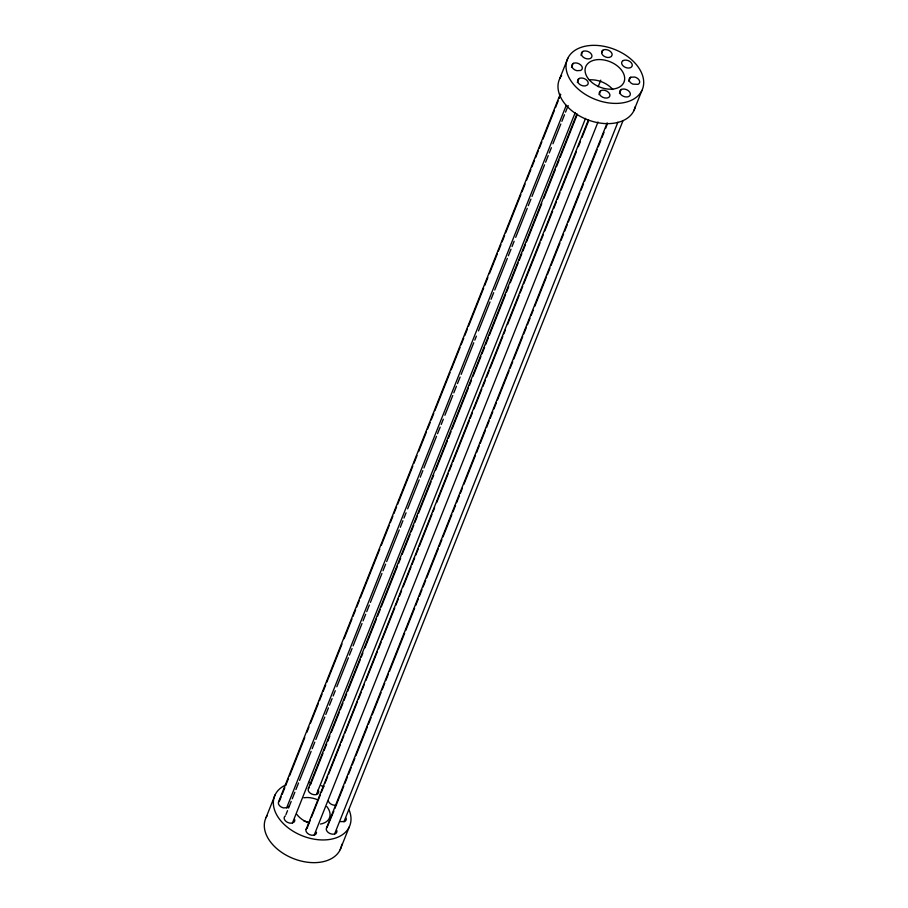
<?xml version="1.0" encoding="UTF-8"?>
<svg xmlns="http://www.w3.org/2000/svg" width="908" height="908" viewBox="0 0 908 908"><rect width="100%" height="100%" fill="white"/><g stroke="black" fill="none" stroke-linecap="round" stroke-linejoin="round"><path stroke-width="1.36" d="M576.932 113.761L308.334 788.575L308.221 790.528A5.527 3.666 21.7 0 0 315.87 794.67L317.891 793.751L318.719 792.037A5.527 3.666 21.7 0 0 318.118 789.994M588.327 120.049L305.86 830.06A5.527 3.666 21.7 0 0 313.635 835.224L314.77 834.895A5.527 3.666 21.7 0 0 316.483 832.602L316.438 832.261M559.759 78.531L567.818 58.305M266.078 817.552L275.113 794.84M278.552 801.923L560.259 94.171M279.573 800.856L281.151 796.906M282.206 794.262L284.828 787.679M285.872 785.045L288.494 778.451M289.55 775.818L304.759 737.591M306.859 732.325L308.958 727.047M310.525 723.097L318.402 703.325M319.446 700.692L322.068 694.098M323.123 691.465L325.745 684.87M326.789 682.237L342.01 644.01M344.098 638.744L351.975 618.972M353.019 616.339L355.641 609.745M356.696 607.111L359.318 600.517M360.363 597.884L379.771 549.124M381.349 545.163L389.214 525.391M390.27 522.758L392.892 516.175M393.936 513.531L396.558 506.948M397.613 504.315L412.822 466.088M413.878 463.455L417.022 455.544M418.599 451.594L426.465 431.822M427.509 429.189L430.142 422.595M431.186 419.961L433.808 413.367M434.853 410.734L450.073 372.507M451.117 369.874L460.038 347.469M461.082 344.836L463.716 338.241M464.76 335.608L467.382 329.014M468.437 326.381L483.646 288.154M484.69 285.521L487.846 277.61M489.412 273.66L497.289 253.888M498.333 251.255L500.955 244.661M502.011 242.027L504.632 235.433M505.677 232.8L520.897 194.584M521.941 191.94L525.085 184.04M526.663 180.079L530.862 169.535M531.906 166.902L534.528 160.307M535.584 157.674L538.206 151.091M539.25 148.447L541.872 141.864M542.927 139.23L554.47 110.231M555.514 107.598L558.136 101.004M559.192 98.37L560.758 94.409M571.495 67.43L573.005 63.639M581.097 55.467L582.607 51.665M286.644 807.848L566.251 105.362M285.941 814.612L287.518 810.662M288.562 808.029L291.184 801.435M292.24 798.802L294.862 792.207M295.906 789.574L298.528 782.98M299.583 780.347L311.115 751.347M312.17 748.714L314.792 742.131M315.836 739.487L324.758 717.082M325.813 714.448L328.435 707.854M329.479 705.221L332.101 698.638M333.157 695.993L335.256 690.727M336.823 686.766L348.366 657.778M349.421 655.133L352.043 648.55M353.087 645.917L362.008 623.512M363.052 620.868L365.674 614.285M366.73 611.64L369.352 605.057M370.396 602.424L381.939 573.425M382.994 570.791L385.616 564.197M386.66 561.564L399.248 529.932M400.303 527.298L402.925 520.704M403.969 518.071L406.069 512.793M407.647 508.843L419.19 479.844M420.234 477.211L422.856 470.616M423.911 467.983L436.498 436.351M437.543 433.718L440.176 427.123M441.22 424.49L443.32 419.224M444.886 415.262L452.763 395.491M453.807 392.858L456.429 386.263M457.484 383.63L460.106 377.047M461.151 374.402L473.749 342.77M474.793 340.137L476.371 336.187M478.471 330.909L490.002 301.921M491.058 299.277L493.68 292.694M494.724 290.061L507.322 258.428M508.366 255.784L510.988 249.201M512.044 246.556L514.132 241.29M515.71 237.34L527.253 208.341M528.297 205.707L530.93 199.113M531.975 196.48L544.562 164.847M545.617 162.214L548.239 155.62M549.283 152.987L551.383 147.709M552.961 143.759L560.826 123.987M561.87 121.354L564.504 114.76M565.548 112.127L568.17 105.532M577.34 82.514L578.85 78.724M292.478 822.932L575.241 112.535M310.411 784.875L323.01 753.243M324.054 750.598L326.676 744.015M327.731 741.371L329.82 736.104M331.397 732.154L339.263 712.383M340.318 709.75L342.94 703.155M343.984 700.522L346.618 693.928M347.662 691.294L360.249 659.662M361.305 657.029L362.871 653.068M364.971 647.801L376.514 618.802M377.558 616.169L380.191 609.574M381.235 606.941L397.5 566.081M398.544 563.448L400.644 558.17M402.221 554.221L410.087 534.449M411.142 531.816L413.764 525.221M414.808 522.588L417.43 515.994M418.486 513.361L431.073 481.728M432.117 479.095L433.695 475.145M435.795 469.867L447.338 440.879M448.382 438.235L451.004 431.652M452.059 429.007L468.312 388.159M469.368 385.514L471.468 380.248M473.034 376.287L480.911 356.526M481.955 353.882L484.577 347.299M485.632 344.665L488.254 338.071M489.299 335.438L505.563 294.578M506.607 291.945L508.707 286.667M510.285 282.717L518.15 262.945M519.206 260.312L521.828 253.718M522.872 251.085L525.494 244.49M526.549 241.857L541.758 203.63M543.858 198.364L555.401 169.365M556.445 166.732L559.067 160.137M560.123 157.504L576.909 115.327M601.788 52.823L602.798 50.292M316.438 794.5L585.546 118.369M598.145 86.737L600.767 80.154M307.653 826.745L310.275 820.151M311.331 817.518L320.24 795.113M321.296 792.48L323.918 785.885M324.962 783.252L327.595 776.658M328.639 774.025L340.182 745.025M341.226 742.392L343.848 735.798M344.904 733.165L357.491 701.532M358.546 698.899L361.168 692.305M362.213 689.671L364.312 684.405M365.89 680.444L377.422 651.456M378.477 648.811L381.099 642.228M382.143 639.595L394.742 607.963M395.786 605.318L398.408 598.735M399.463 596.091L401.563 590.824M403.129 586.874L410.995 567.103M412.05 564.47L414.672 557.875M415.716 555.242L418.35 548.648M419.394 546.014L431.981 514.382M433.037 511.749L434.603 507.788M436.703 502.521L448.246 473.522M449.301 470.889L451.923 464.294M452.967 461.661L469.232 420.801M470.276 418.168L472.376 412.89M473.953 408.941L481.819 389.169M482.874 386.536L485.496 379.941M486.54 377.308L489.162 370.714M490.218 368.081L502.805 336.448M503.849 333.815L505.427 329.865M507.527 324.587L519.07 295.599M520.114 292.955L522.736 286.372M523.791 283.727L540.056 242.879M541.1 240.234L543.2 234.968M544.766 231.007L552.643 211.246M553.687 208.602L556.309 202.019M557.364 199.385L559.986 192.791M561.03 190.158L576.251 151.931M578.351 146.665L580.439 141.387M582.017 137.437L588.838 120.299M599.053 94.636L600.563 90.845M314.202 835.054L598.009 122.024M326.517 828.005L607.18 122.886M333.849 811.128L327.107 827.233A5.527 3.666 21.7 0 0 326.88 830.99L327.674 831.978A5.527 3.666 21.7 0 0 334.053 834.1L335.188 833.771A5.527 3.666 21.7 0 0 336.777 830.457M334.893 808.483L343.814 786.078M344.858 783.445L347.48 776.851M348.536 774.218L351.158 767.635M352.202 764.99L354.835 758.407M355.879 755.762L367.422 726.775M368.466 724.13L371.088 717.547M372.144 714.914L381.065 692.509M382.109 689.864L384.731 683.281M385.786 680.637L388.408 674.054M389.453 671.421L404.662 633.194M405.717 630.561L414.638 608.156M415.682 605.511L418.304 598.928M419.36 596.295L421.982 589.701M423.026 587.067L425.648 580.473M426.703 577.84L438.235 548.841M439.29 546.207L441.912 539.613M442.956 536.98L451.878 514.575M452.933 511.942L455.555 505.347M456.599 502.714L459.221 496.12M460.277 493.487L462.376 488.22M463.943 484.259L475.486 455.26M476.541 452.627L479.163 446.044M480.207 443.399L485.451 430.222M486.506 427.589L489.128 420.994M490.172 418.361L492.794 411.767M493.85 409.133L496.472 402.55M497.516 399.906L509.059 370.918M510.114 368.273L512.736 361.69M513.78 359.057L522.702 336.641M523.746 334.008L526.368 327.425M527.423 324.78L530.045 318.197M531.089 315.553L533.189 310.286M534.767 306.337L546.31 277.337M547.354 274.704L549.976 268.11M551.031 265.476L559.941 243.072M560.996 240.427L563.618 233.844M564.663 231.211L567.296 224.617M568.34 221.983L579.883 192.984M580.927 190.351L583.549 183.757M584.604 181.123L597.192 149.491M598.236 146.858L600.869 140.263M601.913 137.63L604.013 132.352M605.591 128.403L607.157 124.453M619.472 93.513L620.981 89.722M628.813 81.323L630.322 77.532M334.621 833.93L617.894 122.217M343.962 821.74L623.047 120.571M633.875 110.674L641.922 90.448A40.417 26.786 21.7 0 0 596.408 45.4A40.417 26.786 21.7 0 0 576.274 87.282A40.417 26.786 21.7 0 0 641.922 90.448M340.182 849.695L349.228 826.995M308.334 788.575L309.367 787.508M306.098 829.129L307.574 827.778M285.418 815.929L284.976 816.224A5.527 3.666 21.7 0 0 285.543 820.968A5.527 3.666 21.7 0 0 291.911 823.102L293.942 822.183A5.527 3.666 21.7 0 0 294.646 819.459M336.55 805.01L335.983 805.18A5.527 3.666 21.7 0 1 328.333 801.038M340.182 821.604L344.529 821.57A5.527 3.666 21.7 0 0 346.118 818.267M635.237 106.69A40.417 26.786 21.7 0 1 585.683 118.993A40.417 26.786 21.7 0 1 561.598 75.512M589.53 79.847A20.634 13.677 21.7 0 1 612.741 89.449M341.794 844.315A40.417 26.786 21.7 0 1 293.806 858.741A40.417 26.786 21.7 0 1 267.224 815.509M303.885 820.934A18.648 12.36 21.7 0 1 308.493 822.466M288.687 806.327A5.527 3.666 21.7 0 1 287.212 807.689L283.398 807.893A5.527 3.666 21.7 0 1 279.131 801.151M349.194 810.22A40.417 26.786 21.7 0 1 329.139 839.537A40.417 26.786 21.7 0 1 280.073 819.913A40.417 26.786 21.7 0 1 285.895 784.909M308.731 782.435A40.417 26.786 21.7 0 1 311.274 782.855M321.353 785.749A40.417 26.786 21.7 0 1 323.793 786.737M326.835 806.588A18.648 12.36 21.7 0 1 320.467 824.044M309.083 822.943A18.648 12.36 21.7 0 1 296.871 814.408M303.874 797.791A18.648 12.36 21.7 0 1 317.528 799.766M601.766 51.359L601.652 53.311A5.527 3.666 21.7 0 0 609.291 57.454L611.322 56.534L612.14 54.832A5.527 3.666 21.7 0 0 609.075 50.564A5.527 3.666 21.7 0 0 603.241 49.997L601.766 51.359M599.53 91.912L599.291 92.854A5.527 3.666 21.7 0 0 607.066 98.007L608.201 97.678A5.527 3.666 21.7 0 0 609.904 95.385L609.79 94.364A5.527 3.666 21.7 0 0 601.005 90.562L599.53 91.912M583.05 51.381L582.164 51.96A5.527 3.666 21.7 0 0 581.937 55.729L582.743 56.705A5.527 3.666 21.7 0 0 589.11 58.838L590.245 58.498A5.527 3.666 21.7 0 0 590.563 53.175L589.496 52.312A5.527 3.666 21.7 0 0 583.05 51.381M573.447 63.356L572.562 63.935A5.527 3.666 21.7 0 0 576.83 70.676L580.643 70.472A5.527 3.666 21.7 0 0 578.634 63.605L577.272 63.151A5.527 3.666 21.7 0 0 573.447 63.356M579.293 78.428L578.396 79.007A5.527 3.666 21.7 0 0 578.975 83.752A5.527 3.666 21.7 0 0 585.342 85.885L587.374 84.966A5.527 3.666 21.7 0 0 586.795 80.222A5.527 3.666 21.7 0 0 580.428 78.099L579.293 78.428M623.353 60.507L622.468 61.086A5.527 3.666 21.7 0 0 623.047 65.83A5.527 3.666 21.7 0 0 629.414 67.964L630.549 67.623A5.527 3.666 21.7 0 0 630.867 62.3A5.527 3.666 21.7 0 0 623.353 60.507M630.765 77.237L629.88 77.816A5.527 3.666 21.7 0 0 632.774 84.103L637.961 84.353A5.527 3.666 21.7 0 0 639.357 80.528A5.527 3.666 21.7 0 0 634.59 77.032L630.765 77.237M621.424 89.438L620.539 90.017A5.527 3.666 21.7 0 0 620.312 93.774L621.106 94.761A5.527 3.666 21.7 0 0 627.485 96.884L628.62 96.554A5.527 3.666 21.7 0 0 628.938 91.231L627.871 90.369A5.527 3.666 21.7 0 0 621.424 89.438M588.94 79.529A20.634 13.677 21.7 0 0 623.058 83.831A20.634 13.677 21.7 0 0 602.606 59.769A20.634 13.677 21.7 0 0 588.94 79.529"/></g></svg>
